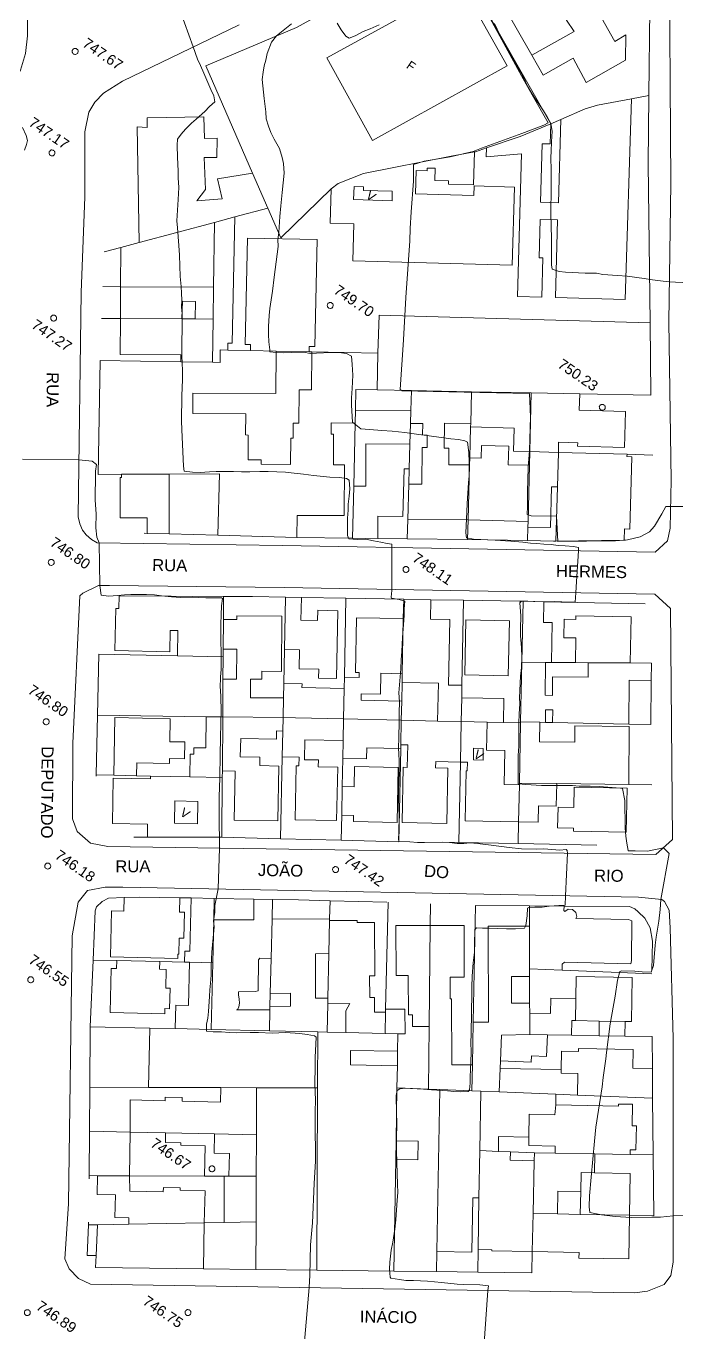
# Model space of a CAD drawing. Header units: metres. Extents: x 322294 to 7190115, y 7390841 to 10157759.
# Drawn here: x 323585.8 to 323695.3, y 7393684.5 to 7393904.2 of the extents above; entities that cross this region are included whole.
import ezdxf
from ezdxf.enums import TextEntityAlignment as Align

# ---------------------------------------------------------------- set-up
doc = ezdxf.new("R2010")
doc.units = ezdxf.units.M
doc.layers.get('0').update_dxf_attribs({"lineweight": 18})
for name, color, linetype, lineweight in [('100_SIST_VIARIO_MEIO_FIO', 1, 'Continuous', 18), ('160_P_SIMP_ASF_TOP', 7, 'Continuous', 18), ('168_P_SIMP_PARALE_TOP', 7, 'Continuous', 18), ('206_MURO_E_MURO_ARRIMO', 7, 'Continuous', 18), ('214_PROJ_BEIRAL_EDIF', 10, 'Continuous', 18), ('228_CONST_FUND_RUINA_E_TOP', 10, 'Continuous', 18), ('600_CURVA_MESTRA', 14, 'Continuous', 18), ('604_CURVA_INTERM', 7, 'Continuous', 18), ('606_PTO_COTADO', 7, 'Continuous', 18), ('608_PTO_COTADO_INTERVIA', 1, 'Continuous', 18), ('626_SEGM_CURVA_INTERM', 7, 'Continuous', 18)]:
    doc.layers.add(name, color=color, linetype=linetype, lineweight=lineweight)
doc.styles.add('Style-Arial', font='arial.ttf', dxfattribs={"height": 1.75})

# ---------------------------------------------------------------- blocks, each defined once
blk = doc.blocks.new('SP09')
at = {"color": 0, "linetype": 'Continuous'}
blk.add_lwpolyline([(-0.03, -0.51), (-0.14, -0.49), (-0.24, -0.46), (-0.31, -0.42), (-0.35, -0.39), (-0.42, -0.31), (-0.47, -0.24), (-0.51, -0.15), (-0.52, -0.09), (-0.52, 0.03), (-0.51, 0.11), (-0.48, 0.2), (-0.44, 0.27), (-0.4, 0.33), (-0.32, 0.39), (-0.23, 0.44), (-0.15, 0.48), (-0.1, 0.48), (-0.03, 0.48), (0.08, 0.48), (0.19, 0.44), (0.27, 0.4), (0.35, 0.32), (0.41, 0.23), (0.46, 0.11), (0.48, 0.03), (0.48, -0.03), (0.47, -0.08), (0.44, -0.21), (0.38, -0.3), (0.31, -0.38), (0.23, -0.44), (0.1, -0.49), (0.02, -0.51)], close=True, dxfattribs=at)
blk = doc.blocks.new('SP10')
at = {"color": 0, "linetype": 'Continuous'}
blk.add_lwpolyline([(-0.03, -0.51), (-0.14, -0.49), (-0.24, -0.46), (-0.31, -0.42), (-0.35, -0.39), (-0.42, -0.31), (-0.47, -0.24), (-0.51, -0.15), (-0.52, -0.09), (-0.52, 0.03), (-0.51, 0.11), (-0.48, 0.2), (-0.44, 0.27), (-0.4, 0.33), (-0.32, 0.39), (-0.23, 0.44), (-0.15, 0.48), (-0.1, 0.48), (-0.03, 0.48), (0.08, 0.48), (0.19, 0.44), (0.27, 0.4), (0.35, 0.32), (0.41, 0.23), (0.46, 0.11), (0.48, 0.03), (0.48, -0.03), (0.47, -0.08), (0.44, -0.21), (0.38, -0.3), (0.31, -0.38), (0.23, -0.44), (0.1, -0.49), (0.02, -0.51)], close=True, dxfattribs=at)

msp = doc.modelspace()

# ---------------------------------------------------------------- linework, layer by layer
at = {"layer": '100_SIST_VIARIO_MEIO_FIO'}
for points in [[(323540.644, 7393863.037), (323571.122, 7393885.886), (323580.523, 7393892.401), (323583.088, 7393894.419), (323584.895, 7393896.797), (323585.731, 7393899.611), (323586.098, 7393902.586), (323585.94, 7393918.199), (323584.736, 7393929.014)], [(323693.969, 7393920.083), (323694.251, 7393877.778), (323693.92, 7393854.494), (323694.325, 7393827.865), (323694.177, 7393819.816), (323693.718, 7393817.686), (323691.629, 7393815.762), (323628.981, 7393816.888), (323597.792, 7393817.357), (323596.835, 7393817.899), (323595.917, 7393818.697), (323595.343, 7393819.503), (323594.854, 7393820.514), (323594.582, 7393821.715), (323595.122, 7393859.512), (323595.748, 7393875.477), (323595.714, 7393886.473), (323596.413, 7393889.743), (323597.382, 7393891.422), (323598.837, 7393892.98), (323602.034, 7393894.975), (323621.65, 7393904.455)]]:
    msp.add_lwpolyline(points, dxfattribs=at)
for points in [[(323691.574, 7393808.695), (323629.242, 7393809.814), (323599.853, 7393810.172), (323598.031, 7393810.2), (323595.385, 7393808.875), (323594.883, 7393808.455), (323593.73, 7393783.675), (323593.63, 7393770.914), (323594.455, 7393768.837), (323596.673, 7393766.869), (323599.594, 7393766.292), (323618.457, 7393766.007), (323691.765, 7393764.93), (323694.551, 7393767.438), (323694.201, 7393806.316)], [(323694.631, 7393734.008), (323694.639, 7393696.376), (323694.255, 7393694.177), (323693.12, 7393692.656), (323690.357, 7393691.519), (323688.131, 7393691.227), (323596.674, 7393692.716), (323594.64, 7393693.636), (323593.109, 7393695.265), (323592.337, 7393696.964), (323592.947, 7393706.212), (323593.607, 7393751.261), (323594.625, 7393756.945), (323596.181, 7393758.863), (323599.119, 7393759.444), (323602.113, 7393759.473), (323688.818, 7393757.767), (323692.73, 7393757.365), (323693.216, 7393757.028), (323693.974, 7393755.557), (323694.17, 7393752.622)]]:
    msp.add_lwpolyline(points, close=True, dxfattribs=at)
at = {"layer": '206_MURO_E_MURO_ARRIMO'}
for p, q in [((323631.304, 7393903.97), (323642.901, 7393910.416)), ((323616.073, 7393897.528), (323631.304, 7393903.97)), ((323690.585, 7393892.582), (323690.46, 7393881.066)), ((323690.46, 7393881.066), (323690.78, 7393854.349)), ((323606.21, 7393818.939), (323605.687, 7393818.953)), ((323640.748, 7393818.138), (323631.387, 7393818.247)), ((323649.933, 7393818.03), (323644.987, 7393818.088)), ((323660.069, 7393817.912), (323649.933, 7393818.03)), ((323670.157, 7393817.722), (323660.069, 7393817.912)), ((323674.558, 7393817.64), (323670.157, 7393817.722)), ((323674.953, 7393817.646), (323674.558, 7393817.64)), ((323686.613, 7393817.814), (323686.433, 7393817.811)), ((323619.046, 7393808.339), (323623.91, 7393808.305)), ((323623.91, 7393808.305), (323629.449, 7393808.21)), ((323632.147, 7393808.164), (323639.636, 7393808.035)), ((323639.636, 7393808.035), (323649.345, 7393807.868)), ((323653.897, 7393807.79), (323659.417, 7393807.696)), ((323659.417, 7393807.696), (323668.83, 7393807.534)), ((323668.83, 7393807.534), (323669.407, 7393807.522)), ((323672.909, 7393807.452), (323689.942, 7393807.109)), ((323690.981, 7393794.209), (323690.922, 7393786.795)), ((323597.612, 7393778.319), (323597.842, 7393788.346)), ((323597.608, 7393778.139), (323597.612, 7393778.319)), ((323603.943, 7393767.872), (323606.234, 7393767.87)), ((323618.768, 7393767.854), (323628.643, 7393767.597)), ((323628.643, 7393767.597), (323638.828, 7393767.332)), ((323638.828, 7393767.332), (323648.535, 7393767.08)), ((323658.609, 7393766.979), (323655.839, 7393767.034)), ((323668.598, 7393766.781), (323658.609, 7393766.979)), ((323681.815, 7393766.518), (323668.598, 7393766.781)), ((323597.701, 7393756.133), (323598.614, 7393757.016)), ((323598.614, 7393757.016), (323599.705, 7393757.606)), ((323599.705, 7393757.606), (323602.338, 7393757.698)), ((323611.687, 7393757.671), (323613.598, 7393757.638)), ((323617.48, 7393757.57), (323624.13, 7393757.455)), ((323627.274, 7393757.4), (323631.673, 7393757.323)), ((323631.673, 7393757.323), (323636.958, 7393757.176)), ((323636.958, 7393757.176), (323646.496, 7393756.911)), ((323597.103, 7393747.193), (323597.451, 7393755.477)), ((323597.451, 7393755.477), (323597.701, 7393756.133)), ((323670.476, 7393756.301), (323661.398, 7393756.349)), ((323687.321, 7393756.211), (323676.328, 7393756.27)), ((323688.198, 7393755.81), (323687.321, 7393756.211)), ((323688.795, 7393755.329), (323688.198, 7393755.81)), ((323689.891, 7393754.243), (323688.795, 7393755.329)), ((323690.763, 7393752.634), (323689.891, 7393754.243)), ((323691.169, 7393750.378), (323690.763, 7393752.634)), ((323691.086, 7393745.459), (323691.169, 7393750.378)), ((323596.633, 7393735.995), (323597.103, 7393747.193)), ((323691.159, 7393728.986), (323691.109, 7393734.321)), ((323596.516, 7393718.419), (323596.565, 7393725.821)), ((323691.293, 7393714.427), (323691.205, 7393723.952)), ((323596.467, 7393710.946), (323596.516, 7393718.419)), ((323691.388, 7393704.217), (323691.293, 7393714.427)), ((323596.463, 7393710.431), (323596.467, 7393710.946)), ((323596.337, 7393702.673), (323596.132, 7393697.533)), ((323596.354, 7393703.103), (323596.337, 7393702.673)), ((323596.132, 7393697.533), (323597.613, 7393697.529)), ((323654.883, 7393694.815), (323661.784, 7393694.733)), ((323661.784, 7393694.733), (323670.879, 7393694.625))]:
    msp.add_line(p, q, dxfattribs=at)
for points in [[(323623.93, 7393879.495), (323616.073, 7393897.528)], [(323661.238, 7393883.073), (323661.392, 7393883.102), (323663.26, 7393883.74)], [(323637.118, 7393876.863), (323628.672, 7393868.61), (323626.483, 7393873.634)], [(323601.779, 7393867.009), (323598.944, 7393866.249)], [(323601.739, 7393860.413), (323598.733, 7393860.431)], [(323598.539, 7393855.088), (323601.707, 7393855.069)], [(323633.425, 7393849.465), (323633.876, 7393849.455)], [(323641.183, 7393837.489), (323640.944, 7393826.872)], [(323650.473, 7393837.417), (323650.376, 7393833.929)], [(323660.451, 7393831.64), (323660.596, 7393836.84)], [(323691.225, 7393832.108), (323686.895, 7393832.228)], [(323650.261, 7393829.808), (323650.188, 7393827.196)], [(323650.023, 7393821.273), (323649.933, 7393818.03)], [(323660.069, 7393817.912), (323660.161, 7393821.211)], [(323670.221, 7393820.004), (323670.157, 7393817.722)], [(323639.372, 7393794.754), (323639.636, 7393808.035)], [(323659.133, 7393793.393), (323659.417, 7393807.696)], [(323629.275, 7393799.43), (323629.161, 7393793.708)], [(323678.207, 7393797.207), (323674.178, 7393797.231)], [(323649.005, 7393790.742), (323649.067, 7393793.86)], [(323669.001, 7393787.075), (323666.1, 7393787.14)], [(323674.381, 7393787.132), (323673.185, 7393787.156)], [(323690.922, 7393786.795), (323687.225, 7393786.871)], [(323628.916, 7393781.345), (323628.643, 7393767.597)], [(323639.101, 7393781.108), (323639.007, 7393776.356)], [(323648.535, 7393767.08), (323648.846, 7393782.74)], [(323658.609, 7393766.979), (323658.877, 7393780.492)], [(323600.583, 7393778.26), (323597.612, 7393778.319)], [(323606.759, 7393778.138), (323604.41, 7393778.184)], [(323687.174, 7393776.7), (323691.065, 7393776.645)], [(323638.911, 7393771.545), (323638.828, 7393767.332)], [(323668.598, 7393766.781), (323668.67, 7393770.442)], [(323636.958, 7393757.176), (323636.887, 7393754.109)], [(323646.292, 7393738.927), (323646.708, 7393756.903)], [(323653.836, 7393756.634), (323653.799, 7393752.999)], [(323661.398, 7393756.349), (323661.008, 7393736.736)], [(323597.103, 7393747.193), (323601.085, 7393747.101)], [(323608.316, 7393746.934), (323612.486, 7393746.837)], [(323670.522, 7393739.939), (323670.509, 7393744.437)], [(323675.979, 7393745.52), (323691.087, 7393744.895)], [(323626.858, 7393739.408), (323626.909, 7393741.592)], [(323610.926, 7393735.664), (323606.669, 7393735.763)], [(323682.192, 7393734.465), (323677.583, 7393734.539)], [(323691.109, 7393734.321), (323686.553, 7393734.394)], [(323648.274, 7393729.416), (323648.318, 7393731.872)], [(323606.438, 7393725.791), (323618.573, 7393725.753)], [(323596.516, 7393718.419), (323603.368, 7393718.268)], [(323671.34, 7393714.779), (323667.296, 7393714.944)], [(323687.435, 7393714.495), (323691.293, 7393714.427)], [(323597.838, 7393710.941), (323596.467, 7393710.946)], [(323619.161, 7393710.855), (323615.831, 7393710.869)], [(323687.324, 7393704.289), (323691.388, 7393704.217)], [(323596.337, 7393702.673), (323597.827, 7393702.7)], [(323661.851, 7393698.526), (323661.784, 7393694.733)], [(323670.879, 7393694.625), (323670.96, 7393698.172)]]:
    msp.add_lwpolyline(points, dxfattribs=at)
at = {"layer": '214_PROJ_BEIRAL_EDIF'}
for points in [[(323660.919, 7393910.958), (323674.09, 7393887.808), (323675.753, 7393888.529), (323679.856, 7393890.308), (323681.906, 7393890.944), (323687.627, 7393892.024), (323690.585, 7393892.582), (323690.9, 7393921.738)], [(323679.362, 7393911.455), (323684.853, 7393901.664), (323686.694, 7393902.753), (323686.668, 7393898.492), (323680.033, 7393894.738), (323677.834, 7393898.842), (323672.777, 7393895.97), (323670.875, 7393899.322), (323665.867, 7393908.146)], [(323679.362, 7393911.455), (323684.853, 7393901.664), (323686.694, 7393902.753), (323686.668, 7393898.492), (323680.033, 7393894.738), (323677.834, 7393898.842), (323672.777, 7393895.97), (323670.875, 7393899.322), (323677.992, 7393903.341), (323676.734, 7393905.201)]]:
    msp.add_lwpolyline(points, dxfattribs=at)
for points in [[(323665.867, 7393908.146), (323670.875, 7393899.322), (323677.992, 7393903.341), (323676.734, 7393905.201), (323674.844, 7393908.853), (323673.734, 7393911.549), (323672.529, 7393911.565), (323671.629, 7393911.367)], [(323674.09, 7393887.808), (323668.942, 7393885.681), (323663.26, 7393883.74), (323663.218, 7393882.231), (323669.167, 7393882.743), (323668.5, 7393858.773), (323672.554, 7393858.66), (323672.737, 7393865.242), (323672.128, 7393865.259), (323672.308, 7393871.725), (323675.211, 7393871.644), (323674.848, 7393858.596), (323686.611, 7393858.268), (323687.627, 7393892.024), (323681.906, 7393890.944), (323679.856, 7393890.308), (323675.753, 7393888.529), (323675.363, 7393874.539), (323672.342, 7393874.624), (323672.615, 7393884.461), (323673.996, 7393884.423)], [(323604.833, 7393867.828), (323617.508, 7393871.227), (323620.96, 7393872.153), (323626.483, 7393873.634), (323623.93, 7393879.495), (323618.043, 7393878.532), (323618.8, 7393875.171), (323614.54, 7393874.861), (323616.032, 7393876.751), (323615.807, 7393882.152), (323617.932, 7393882.117), (323617.956, 7393885.361), (323615.826, 7393885.336), (323615.744, 7393888.961), (323606.201, 7393888.825), (323606.228, 7393887.153), (323604.545, 7393887.302)], [(323661.238, 7393883.073), (323657.303, 7393882.341), (323642.557, 7393879.47), (323638.31, 7393877.747), (323637.118, 7393876.863), (323636.957, 7393871.069), (323640.954, 7393870.958), (323640.781, 7393864.755), (323667.59, 7393864.009), (323667.956, 7393877.16), (323661.165, 7393877.349), (323661.121, 7393875.749), (323651.321, 7393876.022), (323651.431, 7393879.96), (323653.277, 7393879.909), (323653.29, 7393880.356), (323654.626, 7393880.319), (323654.569, 7393878.25), (323656.866, 7393878.186), (323656.851, 7393877.661), (323661.084, 7393877.543)], [(323647.422, 7393876.458), (323647.378, 7393874.869), (323640.924, 7393875.049), (323640.985, 7393877.232), (323642.574, 7393877.187), (323642.557, 7393876.593)], [(323601.779, 7393867.009), (323604.833, 7393867.828), (323617.508, 7393871.227), (323617.366, 7393860.318), (323601.739, 7393860.413)], [(323620.96, 7393872.153), (323620.501, 7393850.914), (323619.792, 7393850.929), (323619.767, 7393849.761), (323618.499, 7393849.788), (323618.454, 7393847.689), (323617.201, 7393847.716), (323617.296, 7393854.974), (323617.366, 7393860.318), (323617.508, 7393871.227)], [(323623.564, 7393849.678), (323627.906, 7393849.585), (323633.425, 7393849.465), (323633.444, 7393850.355), (323634.398, 7393850.335), (323634.787, 7393868.322), (323623.071, 7393868.576), (323622.684, 7393850.689), (323623.585, 7393850.669)], [(323614.252, 7393854.993), (323617.296, 7393854.974), (323617.366, 7393860.318), (323601.739, 7393860.413), (323601.707, 7393855.069), (323612.029, 7393855.006), (323612.138, 7393858.005), (323614.358, 7393857.925)], [(323645.011, 7393849.214), (323645.189, 7393855.617), (323690.78, 7393854.349), (323690.926, 7393842.175), (323678.946, 7393842.404), (323670.787, 7393842.561), (323660.761, 7393842.753), (323650.627, 7393842.948), (323644.878, 7393843.058)], [(323611.86, 7393847.773), (323611.867, 7393848.96), (323601.67, 7393849.022), (323601.707, 7393855.069), (323612.029, 7393855.006), (323614.252, 7393854.993), (323617.296, 7393854.974), (323617.201, 7393847.716)], [(323609.926, 7393828.894), (323601.908, 7393828.864), (323597.978, 7393828.849), (323598.281, 7393847.995), (323611.86, 7393847.773), (323617.201, 7393847.716), (323618.454, 7393847.689), (323618.499, 7393849.788), (323619.767, 7393849.761), (323623.564, 7393849.678), (323627.906, 7393849.585), (323627.863, 7393842.446), (323613.894, 7393842.531), (323613.873, 7393839.105), (323622.771, 7393839.051), (323622.749, 7393835.479), (323623.194, 7393835.476), (323623.169, 7393831.326), (323625.375, 7393831.313), (323625.37, 7393830.548), (323630.325, 7393830.517), (323630.352, 7393834.951), (323630.753, 7393834.949), (323630.769, 7393837.479), (323631.71, 7393837.473), (323631.744, 7393843.068), (323633.837, 7393843.055), (323633.876, 7393849.455), (323645.011, 7393849.214), (323644.878, 7393843.058), (323641.31, 7393843.126), (323641.231, 7393839.643), (323641.183, 7393837.489), (323637.132, 7393837.514), (323637.12, 7393835.605), (323637.554, 7393835.602), (323637.523, 7393830.484), (323639.364, 7393830.473), (323639.312, 7393821.919), (323631.409, 7393821.967), (323631.387, 7393818.247), (323618.068, 7393818.613), (323618.392, 7393828.925)], [(323641.231, 7393839.643), (323650.533, 7393839.586), (323650.627, 7393842.948), (323644.878, 7393843.058), (323641.31, 7393843.126)], [(323660.612, 7393837.428), (323660.761, 7393842.753), (323650.627, 7393842.948), (323650.533, 7393839.586), (323650.473, 7393837.417), (323652.536, 7393837.404), (323652.524, 7393835.482), (323653.278, 7393835.477), (323653.265, 7393833.375), (323652.451, 7393833.38), (323652.413, 7393827.183), (323650.188, 7393827.196), (323650.023, 7393821.273), (323660.161, 7393821.211), (323660.418, 7393830.455), (323656.917, 7393830.476), (323656.934, 7393833.284), (323656.17, 7393833.288), (323656.196, 7393837.455)], [(323660.612, 7393837.428), (323660.596, 7393836.84), (323667.924, 7393836.636), (323667.816, 7393832.769), (323670.574, 7393832.693), (323670.787, 7393842.561), (323660.761, 7393842.753)], [(323678.946, 7393842.404), (323678.869, 7393839.626), (323686.621, 7393839.41), (323686.454, 7393833.378), (323678.595, 7393833.597), (323678.611, 7393834.17), (323675.37, 7393834.26), (323675.368, 7393832.549), (323670.574, 7393832.693), (323670.787, 7393842.561)], [(323640.944, 7393826.872), (323642.951, 7393826.86), (323642.994, 7393833.974), (323650.376, 7393833.929), (323650.261, 7393829.808), (323649.394, 7393829.813), (323649.217, 7393821.791), (323645.01, 7393821.83), (323644.987, 7393818.088), (323640.748, 7393818.138)], [(323660.161, 7393821.211), (323660.418, 7393830.455), (323660.451, 7393831.64), (323662.37, 7393831.587), (323662.429, 7393833.7), (323666.999, 7393833.573), (323666.913, 7393830.479), (323670.51, 7393830.379), (323670.247, 7393820.927)], [(323670.51, 7393830.379), (323670.247, 7393820.927), (323670.221, 7393820.004), (323674.029, 7393819.898), (323674.22, 7393826.774), (323675.206, 7393826.746), (323675.368, 7393832.549), (323670.574, 7393832.693)], [(323686.895, 7393832.228), (323675.368, 7393832.549), (323675.206, 7393826.746), (323674.953, 7393817.646), (323686.433, 7393817.811), (323686.486, 7393819.691), (323687.375, 7393819.667), (323687.713, 7393831.812), (323686.884, 7393831.835)], [(323601.908, 7393828.864), (323601.907, 7393828.35), (323601.68, 7393828.35), (323601.669, 7393821.546), (323606.214, 7393821.54), (323606.21, 7393818.939), (323609.911, 7393818.837), (323609.926, 7393828.894)], [(323618.068, 7393818.613), (323609.911, 7393818.837), (323609.926, 7393828.894), (323618.392, 7393828.925)], [(323618.985, 7393799.456), (323619.02, 7393804.46), (323619.046, 7393808.339), (323601.494, 7393808.461), (323601.451, 7393806.305), (323600.929, 7393806.316), (323600.788, 7393799.225), (323610.009, 7393799.042), (323610.08, 7393802.629), (323611.367, 7393802.604), (323611.283, 7393798.354), (323618.977, 7393798.201)], [(323629.275, 7393799.43), (323629.449, 7393808.21), (323632.147, 7393808.164), (323632.071, 7393804.356), (323634.871, 7393804.301), (323634.905, 7393806.001), (323638.253, 7393805.934), (323638.027, 7393794.55), (323635.014, 7393794.61), (323635.043, 7393796.091), (323631.751, 7393796.156), (323631.815, 7393799.38)], [(323649.067, 7393793.86), (323649.097, 7393795.344), (323649.28, 7393804.604), (323649.345, 7393807.868), (323653.897, 7393807.79), (323653.832, 7393804.526), (323657.121, 7393804.46), (323656.903, 7393793.437), (323659.133, 7393793.393), (323659.092, 7393791.291), (323659.012, 7393787.3), (323655.051, 7393787.389), (323655.177, 7393793.738)], [(323673.164, 7393797.237), (323674.178, 7393797.231), (323674.313, 7393803.947), (323672.839, 7393803.977), (323672.909, 7393807.452), (323669.407, 7393807.522), (323669.203, 7393797.261)], [(323687.451, 7393797.151), (323680.37, 7393797.194), (323678.207, 7393797.207), (323678.291, 7393801.348), (323676.291, 7393801.389), (323676.354, 7393804.521), (323678.269, 7393804.483), (323678.281, 7393805.083), (323687.607, 7393804.896)], [(323629.113, 7393791.27), (323623.566, 7393791.308), (323623.588, 7393794.419), (323625.487, 7393794.406), (323625.497, 7393795.755), (323628.795, 7393795.732), (323628.858, 7393804.997), (323621.277, 7393805.049), (323621.273, 7393804.444), (323619.02, 7393804.46), (323618.985, 7393799.456), (323621.278, 7393799.44), (323621.243, 7393794.424), (323618.951, 7393794.439), (323618.907, 7393788.081), (323629.047, 7393787.953)], [(323649.005, 7393790.742), (323642.193, 7393790.878), (323642.214, 7393791.969), (323645.442, 7393791.905), (323645.512, 7393795.415), (323649.097, 7393795.344), (323649.28, 7393804.604), (323641.432, 7393804.76), (323641.249, 7393795.555), (323641.879, 7393795.543), (323641.863, 7393794.704), (323639.372, 7393794.754), (323639.334, 7393792.862), (323639.233, 7393787.745), (323648.941, 7393787.527)], [(323667.12, 7393804.245), (323659.809, 7393804.39), (323659.625, 7393795.126), (323666.936, 7393794.981)], [(323597.842, 7393788.346), (323598.078, 7393798.616), (323611.283, 7393798.354), (323618.977, 7393798.201), (323618.951, 7393794.439), (323618.907, 7393788.081), (323616.132, 7393788.116)], [(323673.164, 7393797.237), (323669.203, 7393797.261), (323669.004, 7393787.241), (323672.213, 7393787.176), (323673.185, 7393787.156), (323673.198, 7393789.254), (323674.394, 7393789.247), (323674.381, 7393787.132), (323687.225, 7393786.871), (323687.27, 7393794.231), (323690.981, 7393794.209), (323691.004, 7393797.13), (323687.451, 7393797.151), (323680.37, 7393797.194), (323680.356, 7393794.787), (323674.388, 7393794.823), (323674.369, 7393791.705), (323673.131, 7393791.713)], [(323629.047, 7393787.953), (323631.146, 7393787.927), (323639.233, 7393787.745), (323639.334, 7393792.862), (323632.23, 7393793.003), (323632.243, 7393793.647), (323629.161, 7393793.708), (323629.113, 7393791.27)], [(323663.361, 7393787.202), (323666.1, 7393787.14), (323666.179, 7393791.15), (323659.092, 7393791.291), (323659.012, 7393787.3)], [(323600.583, 7393778.26), (323604.41, 7393778.184), (323604.453, 7393780.371), (323609.952, 7393780.262), (323609.968, 7393781.103), (323612.455, 7393781.054), (323612.511, 7393783.862), (323609.995, 7393783.912), (323610.071, 7393787.767), (323600.776, 7393787.951)], [(323618.844, 7393779.007), (323618.837, 7393777.898), (323613.401, 7393778.006), (323613.427, 7393781.825), (323614.06, 7393781.821), (323614.068, 7393782.865), (323616.096, 7393782.851), (323616.132, 7393788.116), (323618.907, 7393788.081)], [(323629.003, 7393785.708), (323627.973, 7393785.728), (323627.946, 7393784.339), (323621.927, 7393784.459), (323621.866, 7393781.363), (323625.169, 7393781.297), (323625.141, 7393779.883), (323628.361, 7393779.819), (323628.178, 7393770.583), (323620.857, 7393770.728), (323621.02, 7393778.964), (323618.844, 7393779.007), (323618.907, 7393788.081), (323629.047, 7393787.953)], [(323629.047, 7393787.953), (323629.003, 7393785.708), (323628.916, 7393781.345), (323631.753, 7393781.288), (323631.725, 7393779.844), (323631.262, 7393779.853), (323631.082, 7393770.776), (323638.065, 7393770.637), (323638.244, 7393779.611), (323634.986, 7393779.675), (323635.01, 7393780.841), (323632.667, 7393780.888), (323632.733, 7393784.232), (323639.161, 7393784.105), (323639.233, 7393787.745), (323631.146, 7393787.927)], [(323648.859, 7393783.392), (323648.846, 7393782.74), (323643.137, 7393782.853), (323643.1, 7393781.028), (323639.101, 7393781.108), (323639.161, 7393784.105), (323639.233, 7393787.745), (323648.941, 7393787.527)], [(323648.941, 7393787.527), (323648.859, 7393783.392), (323650.015, 7393783.369), (323649.94, 7393779.598), (323649.253, 7393779.611), (323649.068, 7393770.321), (323656.584, 7393770.172), (323656.769, 7393779.453), (323654.711, 7393779.494), (323654.733, 7393780.574), (323658.877, 7393780.492), (323659.012, 7393787.3), (323655.051, 7393787.389)], [(323659.012, 7393787.3), (323663.361, 7393787.202), (323663.267, 7393782.487), (323666.327, 7393782.426), (323666.213, 7393776.698), (323668.794, 7393776.647), (323668.67, 7393770.442), (323659.7, 7393770.62), (323659.867, 7393779.02), (323660.027, 7393779.017), (323660.055, 7393780.468), (323658.877, 7393780.492)], [(323672.213, 7393787.176), (323669.004, 7393787.241), (323669.001, 7393787.075), (323668.8, 7393776.964), (323675.066, 7393776.874), (323687.174, 7393776.7), (323687.243, 7393786.468), (323678.148, 7393786.565), (323678.128, 7393783.839), (323672.193, 7393783.874)], [(323662.721, 7393782.79), (323661.093, 7393782.822), (323661.053, 7393780.848), (323662.682, 7393780.816)], [(323638.911, 7393771.545), (323639.007, 7393776.356), (323640.992, 7393776.317), (323641.06, 7393779.744), (323648.426, 7393779.598), (323648.243, 7393770.34), (323640.902, 7393770.485), (323640.922, 7393771.505)], [(323606.759, 7393778.138), (323613.401, 7393778.006), (323618.837, 7393777.898), (323618.768, 7393767.854), (323606.234, 7393767.87), (323606.277, 7393770.044), (323600.354, 7393770.161), (323600.505, 7393777.766), (323606.749, 7393777.642)], [(323675.066, 7393776.874), (323668.8, 7393776.964), (323668.794, 7393776.647), (323668.67, 7393770.442), (323671.928, 7393770.377), (323671.983, 7393773.124), (323674.99, 7393773.064)], [(323686.922, 7393776.075), (323686.775, 7393768.694), (323677.885, 7393768.87), (323677.895, 7393769.371), (323675.231, 7393769.424), (323675.299, 7393772.876), (323677.96, 7393772.823), (323678.028, 7393776.251)], [(323614.733, 7393773.864), (323610.876, 7393773.941), (323610.801, 7393770.195), (323614.659, 7393770.118)], [(323611.687, 7393757.671), (323604.944, 7393757.789), (323602.338, 7393757.698), (323602.285, 7393755.411), (323600.22, 7393755.459), (323600.041, 7393747.714), (323611.336, 7393747.453), (323611.354, 7393748.208), (323611.516, 7393748.205), (323611.577, 7393750.88), (323612.384, 7393750.861), (323612.486, 7393755.249), (323611.631, 7393755.269)], [(323613.314, 7393746.818), (323612.486, 7393746.837), (323612.529, 7393748.715), (323613.391, 7393748.695), (323613.598, 7393757.638), (323617.48, 7393757.57), (323617.396, 7393753.965), (323617.229, 7393746.728)], [(323626.845, 7393738.828), (323621.205, 7393738.806), (323621.447, 7393738.953), (323621.621, 7393739.34), (323621.705, 7393739.92), (323621.688, 7393740.617), (323621.574, 7393741.346), (323621.554, 7393741.873), (323624.349, 7393741.931), (323624.844, 7393742.028), (323624.929, 7393747.214), (323625.126, 7393747.491), (323627.045, 7393747.467), (323627.198, 7393754.082), (323627.274, 7393757.4), (323624.13, 7393757.455), (323624.139, 7393753.983), (323617.396, 7393753.965), (323617.229, 7393746.728), (323616.97, 7393735.524), (323626.763, 7393735.298)], [(323675.979, 7393745.52), (323670.506, 7393745.747), (323670.486, 7393752.91), (323670.476, 7393756.301), (323676.328, 7393756.27), (323676.297, 7393755.53), (323676.454, 7393755.343), (323677.01, 7393755.743), (323677.729, 7393755.678), (323678.281, 7393755.208), (323678.438, 7393754.528), (323678.306, 7393754.176), (323687.131, 7393754), (323687.68, 7393753.798), (323687.662, 7393747.127), (323687.516, 7393746.534), (323676.401, 7393746.825), (323676.001, 7393746.486)], [(323626.858, 7393739.408), (323626.845, 7393738.828), (323626.763, 7393735.298), (323634.911, 7393735.109), (323636.446, 7393735.073), (323636.557, 7393739.853), (323636.578, 7393740.769), (323634.513, 7393740.764), (323634.492, 7393748.266), (323636.752, 7393748.272), (323636.88, 7393753.838), (323636.887, 7393754.109), (323627.198, 7393754.082), (323627.045, 7393747.467), (323626.909, 7393741.592), (323630.309, 7393741.602), (323630.315, 7393739.418)], [(323639.624, 7393735), (323646.198, 7393734.848), (323646.281, 7393738.457), (323644.431, 7393738.452), (323644.424, 7393740.89), (323643.623, 7393740.887), (323643.613, 7393744.518), (323644.484, 7393744.521), (323644.459, 7393753.491), (323641.517, 7393753.483), (323641.516, 7393753.851), (323636.88, 7393753.838), (323636.752, 7393748.272), (323636.578, 7393740.769), (323636.557, 7393739.853), (323640.276, 7393739.863), (323639.614, 7393738.669)], [(323653.628, 7393736.048), (323653.799, 7393752.999), (323648.039, 7393752.983), (323648.062, 7393744.582), (323650.106, 7393744.588), (323650.125, 7393737.963), (323650.823, 7393737.965), (323650.828, 7393736.04)], [(323660.887, 7393729.601), (323657.437, 7393729.591), (323657.406, 7393740.656), (323657.153, 7393740.655), (323657.143, 7393744.329), (323659.517, 7393744.335), (323659.493, 7393753.015), (323653.799, 7393752.999), (323653.628, 7393736.048), (323653.522, 7393725.512), (323655.423, 7393725.433), (323660.813, 7393725.21)], [(323670.509, 7393744.437), (323670.506, 7393745.747), (323670.486, 7393752.91), (323663.56, 7393752.891), (323663.605, 7393736.744), (323661.008, 7393736.736), (323660.887, 7393729.601), (323660.813, 7393725.21), (323662.321, 7393725.148), (323665.386, 7393725.021), (323665.548, 7393728.935), (323665.603, 7393730.262), (323665.782, 7393734.583), (323670.536, 7393734.652), (323670.526, 7393738.259), (323670.522, 7393739.939), (323667.47, 7393739.931), (323667.458, 7393744.429)], [(323608.316, 7393746.934), (323601.085, 7393747.101), (323601.054, 7393745.775), (323600.164, 7393745.796), (323599.992, 7393738.377), (323609.18, 7393738.165), (323609.2, 7393739.04), (323609.979, 7393739.021), (323610.058, 7393742.452), (323609.319, 7393742.469), (323609.392, 7393745.623), (323608.286, 7393745.649)], [(323613.314, 7393746.818), (323613.145, 7393739.543), (323611.017, 7393739.592), (323610.926, 7393735.664), (323616.97, 7393735.524), (323617.229, 7393746.728)], [(323678.292, 7393740.703), (323678.352, 7393744.432), (323687.777, 7393744.281), (323687.657, 7393736.855), (323686.593, 7393736.872), (323682.232, 7393736.942), (323678.233, 7393737.006)], [(323670.526, 7393738.259), (323670.536, 7393734.652), (323673.51, 7393734.604), (323677.583, 7393734.539), (323677.623, 7393737.016), (323678.233, 7393737.006), (323678.292, 7393740.703), (323674.092, 7393740.77), (323674.051, 7393738.203)], [(323648.369, 7393734.797), (323646.198, 7393734.848), (323646.281, 7393738.457), (323646.292, 7393738.927), (323649.555, 7393738.936), (323649.566, 7393734.801)], [(323596.633, 7393735.995), (323596.565, 7393725.821), (323606.438, 7393725.791), (323606.669, 7393735.763)], [(323646.198, 7393734.848), (323639.624, 7393735), (323636.446, 7393735.073), (323634.911, 7393735.109), (323634.873, 7393725.702), (323634.75, 7393695.053), (323647.666, 7393694.9), (323647.997, 7393713.671), (323648.052, 7393716.826), (323648.209, 7393725.732), (323648.274, 7393729.416), (323640.375, 7393729.555), (323640.418, 7393732.011), (323648.318, 7393731.872), (323648.369, 7393734.797)], [(323682.192, 7393734.465), (323682.232, 7393736.942), (323686.593, 7393736.872), (323686.553, 7393734.394)], [(323673.51, 7393734.604), (323670.536, 7393734.652), (323665.782, 7393734.583), (323665.603, 7393730.262), (323670.782, 7393730.048), (323670.826, 7393731.1), (323673.361, 7393730.995)], [(323675.836, 7393728.769), (323675.826, 7393728.176), (323678.65, 7393728.13), (323678.591, 7393724.474), (323691.205, 7393723.952), (323691.159, 7393728.986), (323687.854, 7393729.039), (323687.904, 7393732.176), (323678.72, 7393732.324), (323678.711, 7393731.812), (323675.885, 7393731.857)], [(323665.386, 7393725.021), (323665.548, 7393728.935), (323675.836, 7393728.769), (323675.826, 7393728.176), (323678.65, 7393728.13), (323678.591, 7393724.474), (323674.934, 7393724.625)], [(323618.573, 7393725.753), (323618.517, 7393723.322), (323612.072, 7393723.472), (323612.085, 7393724.06), (323609.25, 7393724.125), (323609.237, 7393723.535), (323603.371, 7393723.67), (323603.368, 7393718.268), (323609.297, 7393718.138), (323617.522, 7393717.957), (323624.573, 7393717.801), (323624.605, 7393725.734)], [(323624.545, 7393710.833), (323624.515, 7393703.192), (323624.482, 7393695.175), (323634.75, 7393695.053), (323634.873, 7393725.702), (323624.605, 7393725.734), (323624.573, 7393717.801)], [(323647.997, 7393713.671), (323651.738, 7393713.605), (323651.794, 7393716.76), (323648.052, 7393716.826), (323648.209, 7393725.732), (323653.522, 7393725.512), (323655.423, 7393725.433), (323654.942, 7393698.167), (323654.883, 7393694.815), (323647.666, 7393694.9)], [(323654.942, 7393698.167), (323660.797, 7393698.064), (323660.958, 7393707.222), (323662.004, 7393707.204), (323662.145, 7393715.154), (323662.321, 7393725.148), (323660.813, 7393725.21), (323655.423, 7393725.433)], [(323665.265, 7393715.027), (323665.309, 7393717.506), (323670.4, 7393717.416), (323670.468, 7393721.262), (323674.766, 7393721.186), (323674.903, 7393722.837), (323674.934, 7393724.625), (323665.386, 7393725.021), (323662.321, 7393725.148), (323662.145, 7393715.154)], [(323674.903, 7393722.837), (323685.441, 7393722.651), (323685.447, 7393722.983), (323687.801, 7393722.942), (323687.737, 7393719.333), (323688.473, 7393719.32), (323688.402, 7393715.288), (323687.449, 7393715.305), (323687.435, 7393714.495), (323681.497, 7393714.6), (323674.807, 7393714.718), (323674.828, 7393715.911), (323670.375, 7393715.99), (323670.4, 7393717.416), (323670.468, 7393721.262), (323674.766, 7393721.186)], [(323603.206, 7393710.919), (323615.831, 7393710.869), (323615.944, 7393715.987), (323611.849, 7393716.077), (323611.858, 7393716.474), (323609.262, 7393716.531), (323609.297, 7393718.138), (323603.368, 7393718.268)], [(323617.522, 7393717.957), (323617.451, 7393714.715), (323620.029, 7393714.658), (323619.945, 7393710.852), (323624.545, 7393710.833), (323624.573, 7393717.801)], [(323671.106, 7393704.575), (323671.309, 7393713.46), (323667.271, 7393713.531), (323667.296, 7393714.944), (323665.265, 7393715.027), (323662.145, 7393715.154), (323662.004, 7393707.204), (323661.851, 7393698.526), (323664.143, 7393698.486), (323664.14, 7393698.292), (323670.96, 7393698.172)], [(323679.106, 7393708.256), (323679.163, 7393711.48), (323681.441, 7393711.439), (323681.497, 7393714.6), (323674.807, 7393714.718), (323671.34, 7393714.779), (323671.309, 7393713.46), (323671.106, 7393704.575), (323675.184, 7393704.503), (323675.252, 7393708.324)], [(323603.115, 7393702.798), (323615.778, 7393703.031), (323615.977, 7393708.389), (323611.748, 7393708.482), (323611.757, 7393708.909), (323608.93, 7393708.971), (323608.913, 7393708.203), (323603.297, 7393708.327), (323603.206, 7393710.919), (323597.838, 7393710.941), (323597.768, 7393707.767), (323600.876, 7393707.698), (323600.792, 7393703.893), (323603.138, 7393703.841)], [(323619.945, 7393710.852), (323619.161, 7393710.855), (323619.129, 7393703.093), (323624.515, 7393703.192), (323624.545, 7393710.833)], [(323681.441, 7393711.439), (323687.449, 7393711.333), (323687.324, 7393704.289), (323679.039, 7393704.435), (323679.106, 7393708.256), (323679.163, 7393711.48)], [(323670.96, 7393698.172), (323678.835, 7393698.033), (323678.818, 7393697.085), (323687.195, 7393696.937), (323687.324, 7393704.289), (323679.039, 7393704.435), (323675.184, 7393704.503), (323671.106, 7393704.575)], [(323603.115, 7393702.798), (323597.827, 7393702.7), (323597.613, 7393697.529), (323597.539, 7393695.494), (323615.666, 7393695.279), (323615.778, 7393703.031)], [(323619.129, 7393703.093), (323624.515, 7393703.192), (323624.482, 7393695.175), (323615.666, 7393695.279), (323615.778, 7393703.031)]]:
    msp.add_lwpolyline(points, close=True, dxfattribs=at)
at = {"layer": '228_CONST_FUND_RUINA_E_TOP'}
msp.add_lwpolyline([(323659.014, 7393911.349), (323636.435, 7393898.884), (323644.083, 7393885.017), (323666.761, 7393897.543)], close=True, dxfattribs=at)
at = {"layer": '600_CURVA_MESTRA', "elevation": 750}
for points in [[(323638.141, 7393904.729), (323638.825, 7393903.62), (323639.614, 7393902.564), (323640.193, 7393902.214), (323641.162, 7393902.596), (323642.529, 7393903.301), (323643.7, 7393903.797), (323645.19, 7393904.457)], [(323663.53, 7393906.097), (323669.131, 7393895.857), (323670.925, 7393892.66), (323673.611, 7393887.974), (323672.895, 7393887.578), (323669.214, 7393886.184), (323662.421, 7393883.71), (323661, 7393883.137), (323657.139, 7393882.251), (323652.785, 7393881.546), (323651.008, 7393880.982), (323651.002, 7393878.156), (323650.607, 7393872.999), (323650.417, 7393870.203), (323650.385, 7393868.097), (323649.683, 7393858.592), (323649.303, 7393851.48), (323648.772, 7393843.115), (323649.081, 7393842.907), (323662.15, 7393842.61), (323670.474, 7393842.472), (323670.661, 7393838.555), (323670.508, 7393832.86), (323670.298, 7393830.007), (323670.142, 7393825.945), (323670.138, 7393823.468), (323670.091, 7393822.132), (323670.765, 7393821.888), (323675.042, 7393821.846), (323675.238, 7393817.57), (323684.959, 7393817.707), (323686.95, 7393817.873), (323689.085, 7393818.353), (323690.673, 7393819.211), (323691.538, 7393820.124), (323692.743, 7393822.223), (323693.405, 7393823.469), (323694.244, 7393823.467), (323703.956, 7393823.453)]]:
    msp.add_lwpolyline(points, dxfattribs=at)
at = {"layer": '604_CURVA_INTERM', "flags": 128}
for points, elevation in [([(323662.834, 7393681.985), (323663.504, 7393691.628), (323663.607, 7393692.434), (323662.146, 7393692.569), (323659.367, 7393692.632), (323658.325, 7393692.691), (323655.707, 7393692.992), (323653.337, 7393693.195), (323651.003, 7393693.308), (323649.719, 7393693.295), (323648.614, 7393693.485), (323647.158, 7393693.684), (323647.048, 7393693.876), (323646.928, 7393695.205), (323646.99, 7393696.41), (323647.244, 7393698.391), (323647.491, 7393699.767), (323647.825, 7393701.929), (323647.994, 7393703.536), (323648.223, 7393706.798), (323648.352, 7393708.137), (323648.324, 7393709.476), (323648.121, 7393715.046), (323648.113, 7393716.889), (323648.168, 7393719.955), (323648.123, 7393721.402), (323648.074, 7393724.432), (323648.224, 7393725.282), (323648.688, 7393725.522), (323649.563, 7393725.632), (323650.488, 7393725.62), (323652.695, 7393725.481), (323654.015, 7393725.377), (323656.722, 7393725.2), (323657.786, 7393725.081), (323658.949, 7393725.013), (323660.196, 7393725.083), (323660.386, 7393725.373), (323660.492, 7393726.504), (323660.5, 7393727.65), (323660.56, 7393728.698), (323660.673, 7393731.649), (323660.648, 7393733.425), (323660.663, 7393734.618), (323660.703, 7393735.898), (323660.771, 7393737.295), (323660.798, 7393742.617), (323660.871, 7393744.491), (323661.037, 7393746.721), (323661.249, 7393748.507), (323661.25, 7393749.826), (323661.307, 7393752.31), (323661.566, 7393752.599), (323662.609, 7393752.561), (323663.691, 7393752.552), (323666.638, 7393752.452), (323668.131, 7393752.453), (323669.649, 7393752.559), (323669.881, 7393753.016), (323670.082, 7393754.639), (323670.146, 7393755.944), (323670.36, 7393756.034), (323671.369, 7393756.098), (323672.629, 7393756.114), (323673.816, 7393756.252), (323675.419, 7393756.371), (323676.478, 7393756.432), (323676.565, 7393758.008), (323676.885, 7393765.149), (323676.848, 7393765.615), (323676.652, 7393765.76), (323675.62, 7393765.676), (323674.272, 7393765.796), (323672.905, 7393765.881), (323671.677, 7393765.849), (323669.172, 7393765.917), (323667.079, 7393766.124), (323664.068, 7393766.538), (323661.739, 7393766.775), (323660.47, 7393766.929), (323659.427, 7393766.787), (323658.356, 7393766.819), (323657.023, 7393766.965), (323655.892, 7393767.008), (323652.846, 7393766.981), (323651.64, 7393766.953), (323650.349, 7393767.069), (323648.521, 7393767.148), (323648.466, 7393767.566), (323648.51, 7393768.579), (323648.556, 7393771.463), (323648.533, 7393772.798), (323648.442, 7393774.275), (323648.466, 7393775.545), (323648.566, 7393778.859), (323648.552, 7393780.685), (323648.512, 7393781.797), (323648.449, 7393782.9), (323648.503, 7393784.563), (323648.559, 7393787.31), (323648.56, 7393788.761), (323648.608, 7393790.601), (323648.541, 7393792.112), (323648.856, 7393796.189), (323648.926, 7393797.678), (323649.027, 7393799.064), (323649.123, 7393801.451), (323649.326, 7393803.642), (323649.42, 7393805.151), (323649.423, 7393806.172), (323649.547, 7393807.511), (323648.572, 7393807.84), (323647.277, 7393808.069), (323647.249, 7393808.206), (323647.345, 7393809.351), (323647.327, 7393809.489), (323647.373, 7393816.558), (323647.363, 7393817.13), (323646.578, 7393817.24), (323645.504, 7393817.453), (323644.255, 7393817.669), (323642.958, 7393817.971), (323641.594, 7393817.93), (323640.115, 7393818.039), (323639.9, 7393818.572), (323639.868, 7393819.822), (323639.885, 7393821.515), (323639.981, 7393822.86), (323640.028, 7393823.86), (323640.157, 7393825.174), (323640.257, 7393826.399), (323640.183, 7393827.88), (323639.714, 7393828.149), (323638.54, 7393828.329), (323636.922, 7393828.404), (323634.179, 7393828.661), (323632.468, 7393828.898), (323630.895, 7393829.086), (323629.479, 7393829.233), (323626.545, 7393829.362), (323625.152, 7393829.364), (323623.444, 7393829.309), (323622.083, 7393829.297), (323620.699, 7393829.354), (323618.985, 7393829.322), (323617.786, 7393829.332), (323616.669, 7393829.295), (323615.094, 7393829.193), (323613.815, 7393829.222), (323612.413, 7393829.382), (323612.323, 7393830.221), (323612.184, 7393832.622), (323612.036, 7393836.406), (323611.988, 7393837.823), (323612.049, 7393842.123), (323612.17, 7393844.776), (323612.13, 7393846.333), (323612.036, 7393848.81), (323612.043, 7393850.467), (323612.098, 7393853.993), (323612.077, 7393855.9), (323611.97, 7393856.99), (323612.013, 7393858.128), (323611.972, 7393859.347), (323611.903, 7393860.425), (323611.754, 7393862.12), (323611.625, 7393865.708), (323611.548, 7393867.337), (323611.28, 7393870.319), (323611.193, 7393871.484), (323611.419, 7393875.085), (323611.537, 7393877.118), (323611.434, 7393878.733), (323611.394, 7393879.756), (323611.383, 7393881.086), (323611.323, 7393882.139), (323611.255, 7393884.223), (323611.302, 7393885.224), (323611.917, 7393886.041), (323612.672, 7393886.918), (323613.682, 7393887.902), (323614.446, 7393888.574), (323615.888, 7393889.885), (323616.7, 7393890.687), (323617.589, 7393891.488), (323617.394, 7393892.48), (323616.913, 7393893.551), (323615.706, 7393896.337), (323615.147, 7393897.577), (323614.693, 7393898.696), (323613.958, 7393900.738), (323611.048, 7393908.895)], 748), ([(323703.784, 7393860.729), (323693.991, 7393861.24), (323692.985, 7393861.332), (323691.182, 7393861.563), (323689.796, 7393861.791), (323686.91, 7393862.166), (323685.287, 7393862.27), (323682.844, 7393862.457), (323681.771, 7393862.661), (323679.872, 7393862.712), (323676.575, 7393862.879), (323675.469, 7393862.994), (323674.3, 7393863.368), (323674.205, 7393864.104), (323674.186, 7393865.309), (323674.208, 7393868.43), (323674.15, 7393870.705), (323674.084, 7393872.524), (323674.155, 7393877.143), (323674.135, 7393878.152), (323674.136, 7393880.015), (323674.107, 7393882.132), (323674.13, 7393883.219), (323674.185, 7393884.742), (323674.305, 7393886.545), (323674.101, 7393887.85), (323673.53, 7393888.861), (323672.862, 7393889.989), (323672.186, 7393891.014), (323671.413, 7393892.132), (323670.747, 7393893.149), (323670.161, 7393894.139), (323669.557, 7393895.46), (323668.965, 7393896.54), (323667.235, 7393899.516), (323666.678, 7393900.604), (323666.177, 7393901.488), (323665.576, 7393902.663), (323665.076, 7393903.708), (323664.638, 7393904.67)], 751), ([(323585.569, 7393883.388), (323585.892, 7393884.332), (323586.104, 7393884.996), (323585.851, 7393885.822), (323585.247, 7393887.172)], 747), ([(323632.608, 7393682.439), (323633.423, 7393692.118), (323633.561, 7393694.234), (323633.688, 7393699.324), (323634.013, 7393703.023), (323634.313, 7393709.636), (323634.505, 7393713.375), (323634.511, 7393715.057), (323634.456, 7393718.47), (323634.445, 7393721.73), (323634.484, 7393723.629), (323634.481, 7393725.045), (323634.371, 7393726.23), (323634.476, 7393729.436), (323634.482, 7393730.787), (323634.603, 7393734.235), (323634.317, 7393734.436), (323633.11, 7393734.657), (323631.864, 7393734.845), (323629.454, 7393735.002), (323627.248, 7393734.904), (323624.944, 7393735.004), (323623.514, 7393734.992), (323621.143, 7393734.936), (323619.984, 7393734.987), (323618.725, 7393735.103), (323617.29, 7393735.113), (323616.223, 7393735.178), (323616.204, 7393735.313), (323616.192, 7393736.401), (323616.398, 7393737.421), (323616.504, 7393738.542), (323616.708, 7393741.065), (323616.758, 7393742.193), (323616.866, 7393743.283), (323616.942, 7393744.682), (323616.963, 7393746.304), (323617.062, 7393748.494), (323617.455, 7393752.783), (323617.366, 7393753.793), (323617.556, 7393755.242), (323617.604, 7393756.377), (323618.147, 7393759.157), (323618.37, 7393766.008), (323618.341, 7393768.202), (323618.308, 7393769.503), (323618.298, 7393772.759), (323618.306, 7393774.674), (323618.418, 7393777.789), (323618.506, 7393781.83), (323618.527, 7393784.44), (323618.592, 7393787.121), (323618.632, 7393789.279), (323618.566, 7393791.232), (323618.561, 7393792.751), (323618.498, 7393792.906), (323618.547, 7393794.811), (323618.63, 7393796.07), (323618.648, 7393797.538), (323618.602, 7393802.13), (323618.596, 7393803.675), (323618.625, 7393805.254), (323618.704, 7393806.776), (323618.866, 7393807.995), (323618.706, 7393808.111), (323617.293, 7393808.091), (323616.054, 7393808.11), (323614.862, 7393808.179), (323613.833, 7393808.194), (323611.892, 7393808.18), (323610.268, 7393808.278), (323608.617, 7393808.443), (323607.432, 7393808.591), (323606.08, 7393808.687), (323604.525, 7393808.645), (323603.451, 7393808.637), (323602.371, 7393808.606), (323601.234, 7393808.516), (323599.766, 7393808.358), (323598.447, 7393808.573), (323598.232, 7393810.197), (323598.115, 7393817.352), (323597.748, 7393818.311), (323597.585, 7393819.867), (323597.619, 7393822.236), (323597.484, 7393824.524), (323597.455, 7393826.257), (323597.495, 7393827.349), (323597.52, 7393829.394), (323597.667, 7393830.514), (323596.943, 7393831.081), (323595.843, 7393831.214), (323594.719, 7393831.28), (323585.247, 7393831.404)], 747), ([(323678.408, 7393810.844), (323678.284, 7393808.933), (323678.168, 7393807.348), (323675.936, 7393807.438), (323674.695, 7393807.47), (323673.567, 7393807.453), (323671.404, 7393807.486), (323670.202, 7393807.539), (323669.178, 7393807.557), (323668.894, 7393807.274), (323669.05, 7393805.073), (323668.957, 7393802.876), (323668.985, 7393801.748), (323669.125, 7393799.687), (323669.202, 7393798.147), (323669.169, 7393796.408), (323669.002, 7393794.938), (323668.856, 7393792.498), (323668.833, 7393791.29), (323668.852, 7393790.26), (323668.752, 7393788.593), (323668.718, 7393787.053), (323668.702, 7393784.329), (323668.681, 7393783.168), (323668.607, 7393781.578), (323668.617, 7393780.46), (323668.607, 7393778.167), (323668.587, 7393777.152), (323668.61, 7393776.838), (323669.886, 7393776.73), (323672.508, 7393776.556), (323673.584, 7393776.569), (323676.657, 7393776.536), (323677.726, 7393776.536), (323678.844, 7393776.413), (323680.722, 7393776.433), (323682.214, 7393776.382), (323684.422, 7393776.211), (323685.779, 7393776.113), (323686.158, 7393776.024), (323686.501, 7393774.006), (323686.563, 7393769.407), (323686.692, 7393768.04), (323686.848, 7393766.84), (323687.089, 7393765.609), (323687.158, 7393765.552), (323688.257, 7393765.551), (323690.336, 7393765.487), (323693.025, 7393766.064), (323693.982, 7393765.112), (323692.57, 7393757.382), (323692.484, 7393755.718), (323692.237, 7393753.743), (323691.822, 7393751.068), (323691.645, 7393749.719), (323691.353, 7393746.283), (323690.982, 7393745.154), (323689.468, 7393745.232), (323688.221, 7393745.328), (323686.047, 7393745.371), (323685.678, 7393745.289), (323685.321, 7393743.837), (323684.908, 7393741.127), (323684.063, 7393736.484), (323683.441, 7393731.657), (323683.319, 7393730.573), (323682.878, 7393727.425), (323682.707, 7393725.89), (323681.669, 7393719.086), (323681.421, 7393716.745), (323680.883, 7393710.715), (323680.612, 7393707.543), (323680.518, 7393705.699), (323680.623, 7393704.731), (323682.613, 7393704.362), (323684.881, 7393704.079), (323687.603, 7393703.908), (323691.091, 7393703.939), (323692.521, 7393703.966), (323694.638, 7393704.213), (323704.202, 7393704.226)], 749)]:
    msp.add_lwpolyline(points, dxfattribs=dict(at, elevation=elevation))
at = {"layer": '604_CURVA_INTERM', "elevation": 749}
msp.add_lwpolyline([(323630.448, 7393904.603), (323627.924, 7393902.609), (323627.13, 7393901.514), (323626.408, 7393899.61), (323626.165, 7393898.525), (323625.895, 7393897.537), (323625.687, 7393896.489), (323625.532, 7393895.228), (323625.854, 7393892.06), (323626.143, 7393889.796), (323626.238, 7393888.624), (323626.582, 7393887.378), (323626.977, 7393886.312), (323627.538, 7393885.216), (323628.431, 7393883.63), (323628.883, 7393882.158), (323629.132, 7393881.127), (323629.262, 7393879.517), (323628.899, 7393876.241), (323628.695, 7393874.004), (323628.501, 7393872.229), (323628.341, 7393869.548), (323628.195, 7393868.341), (323628.216, 7393867.148), (323627.576, 7393862.043), (323627.269, 7393859.66), (323626.823, 7393856.767), (323626.692, 7393855.576), (323626.593, 7393853.712), (323626.579, 7393852.402), (323626.658, 7393851.141), (323626.824, 7393849.824), (323626.825, 7393849.465), (323627.915, 7393849.36), (323629.085, 7393849.311), (323630.45, 7393849.351), (323631.531, 7393849.425), (323632.548, 7393849.406), (323633.59, 7393849.196), (323634.682, 7393849.218), (323637.106, 7393849.348), (323638.415, 7393849.343), (323639.729, 7393849.156), (323640.545, 7393848.717), (323640.702, 7393847.338), (323640.779, 7393845.55), (323640.701, 7393843.271), (323640.592, 7393841.749), (323640.554, 7393840.492), (323640.745, 7393837.651), (323642.111, 7393836.515), (323643.607, 7393836.422), (323645.646, 7393836.207), (323647.407, 7393836.109), (323649.54, 7393835.89), (323651.905, 7393835.562), (323653.22, 7393835.37), (323654.391, 7393835.248), (323655.702, 7393835.078), (323657.247, 7393834.853), (323658.584, 7393834.711), (323659.63, 7393834.481), (323660.066, 7393834.274), (323660.295, 7393832.557), (323660.34, 7393830.867), (323660.327, 7393828.597), (323660.265, 7393827.424), (323660.03, 7393823.96), (323659.943, 7393822.585), (323659.81, 7393819.01), (323659.891, 7393818.182), (323661.068, 7393817.947), (323664.724, 7393817.782), (323667.339, 7393817.615), (323669.369, 7393817.458), (323670.679, 7393817.288), (323671.728, 7393817.257), (323672.897, 7393817.137), (323674.127, 7393817.045), (323675.339, 7393816.9), (323676.503, 7393816.821), (323677.888, 7393816.711), (323678.763, 7393816.556), (323678.74, 7393815.994), (323678.629, 7393814.279)], dxfattribs=at)
at = {"layer": '626_SEGM_CURVA_INTERM', "elevation": 749}
msp.add_lwpolyline([(323678.629, 7393814.279), (323678.408, 7393810.844)], dxfattribs=at)

# ---------------------------------------------------------------- block references
at = {"layer": '606_PTO_COTADO', "rotation": 325.5688295630279}
for p in [(323637.01, 7393857.252, 749.7), (323590.51, 7393855.131, 747.275), (323682.763, 7393840.124, 750.23), (323649.756, 7393812.865, 748.11), (323589.249, 7393787.258, 746.8), (323637.914, 7393762.401, 747.42), (323617.137, 7393712.097, 746.675), (323613.089, 7393687.917, 746.755)]:
    msp.add_blockref('SP09', p, dxfattribs=at)
at = {"layer": '608_PTO_COTADO_INTERVIA', "rotation": 325.5688295630279}
for p in [(323594.123, 7393899.963, 747.66), (323590.229, 7393882.9, 747.166), (323590.098, 7393814.051, 746.8), (323589.51, 7393762.995, 746.185), (323586.648, 7393743.879, 746.555), (323586.07, 7393687.909, 746.895)]:
    msp.add_blockref('SP10', p, dxfattribs=at)

# ---------------------------------------------------------------- texts
at = {"layer": '160_P_SIMP_ASF_TOP', "style": 'Style-Arial'}
for s, p in [('RUA', (323589.329, 7393846.052)), ('DEPUTADO', (323588.459, 7393783.162))]:
    msp.add_text(s, height=2, rotation=269.56883, dxfattribs=at).set_placement(p)
msp.add_text('INÁCIO', height=2, rotation=359.16115, dxfattribs=at).set_placement((323641.972, 7393687.264), align=Align.MIDDLE_LEFT)
at = {"layer": '168_P_SIMP_PARALE_TOP', "style": 'Style-Arial'}
for s, rotation, p in [('RUA', 358.96589, (323607.047, 7393813.623)), ('HERMES', 358.96589, (323674.947, 7393812.626)), ('RUA', 359.99265, (323600.849, 7393762.95)), ('JOÃO', 359.01811, (323624.831, 7393762.337)), ('RIO', 359.37962, (323681.356, 7393761.407))]:
    msp.add_text(s, height=2, rotation=rotation, dxfattribs=at).set_placement(p, align=Align.MIDDLE_LEFT)
msp.add_text('DO', height=2, rotation=355.56883, dxfattribs=at).set_placement((323652.702, 7393761.222))
at = {"layer": '214_PROJ_BEIRAL_EDIF', "style": 'Style-Arial'}
for p in [(323642.845, 7393875.456), (323660.936, 7393781.417), (323611.573, 7393771.653)]:
    msp.add_text('V', height=1.5, rotation=325.56883, dxfattribs=at).set_placement(p)
at = {"layer": '228_CONST_FUND_RUINA_E_TOP', "style": 'Style-Arial'}
msp.add_text('F', height=1.5, rotation=325.56883, dxfattribs=at).set_placement((323649.645, 7393897.273))
at = {"layer": '606_PTO_COTADO', "style": 'Style-Arial'}
for s, p in [('749.70', (323640.995, 7393858.036, 749.7)), ('747.27', (323590.173, 7393852.22, 747.275)), ('750.23', (323678.665, 7393845.575, 750.23)), ('748.11', (323654.215, 7393812.987, 748.11)), ('746.80', (323589.56, 7393790.792, 746.8)), ('747.42', (323642.697, 7393762.27, 747.42)), ('746.67', (323610.18, 7393714.579, 746.675)), ('746.75', (323608.881, 7393688.057, 746.755))]:
    msp.add_text(s, height=1.75, rotation=325.56883, dxfattribs=at).set_placement(p, align=Align.MIDDLE_CENTER)
at = {"layer": '608_PTO_COTADO_INTERVIA', "style": 'Style-Arial'}
for s, p in [('747.67', (323598.755, 7393899.541, 747.66)), ('747.17', (323589.702, 7393886.221, 747.166)), ('746.80', (323593.283, 7393815.616, 746.8)), ('746.18', (323594.107, 7393763.022, 746.185)), ('746.55', (323589.675, 7393745.435, 746.555)), ('746.89', (323590.955, 7393687.218, 746.895))]:
    msp.add_text(s, height=1.75, rotation=325.56883, dxfattribs=at).set_placement(p, align=Align.MIDDLE_CENTER)

doc.saveas('drawing.dxf')
